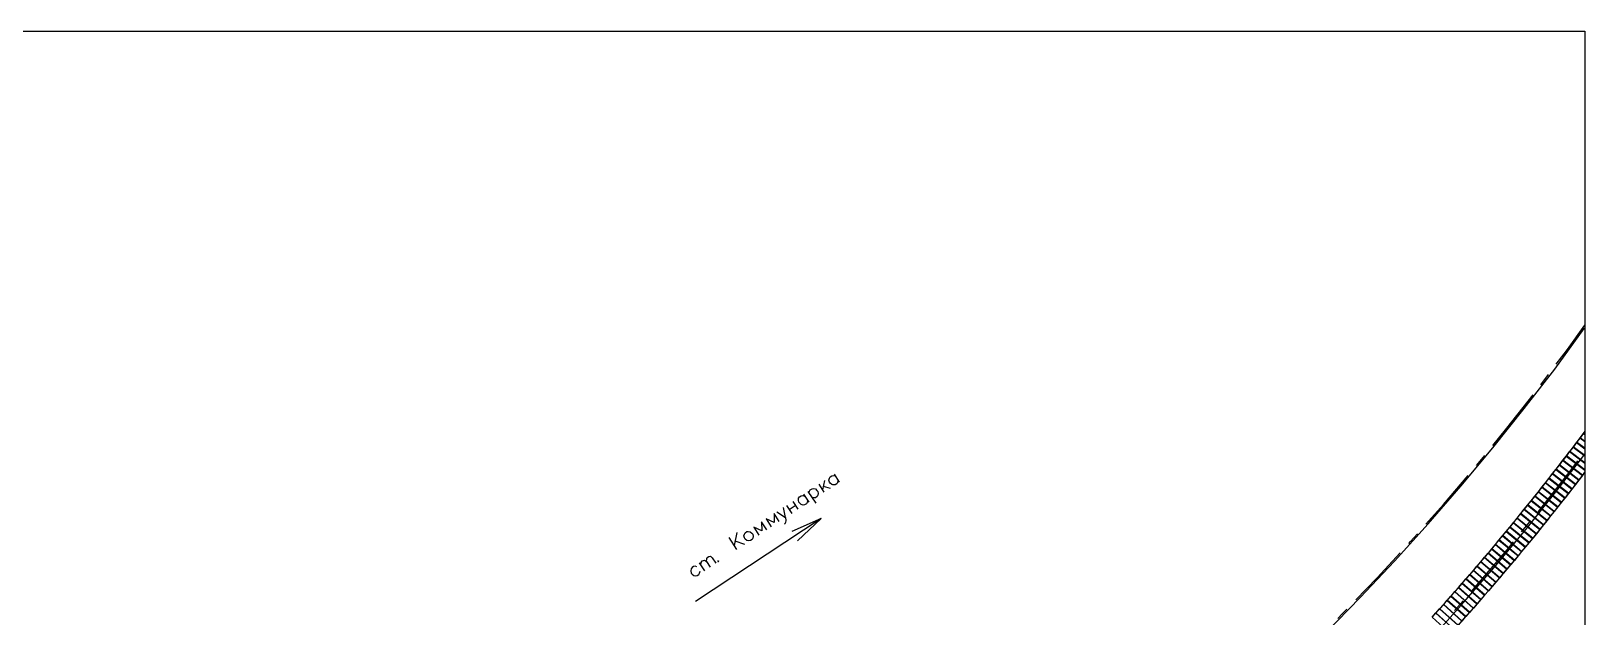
# Model space of a CAD drawing. Header units: millimetres. Extents: x 1 to 1188, y 1 to 840.
# Drawn here: x 802.7 to 1184.8, y 692.6 to 836.7 of the extents above; entities that cross this region are included whole.
import ezdxf

# ---------------------------------------------------------------- set-up
doc = ezdxf.new("R2010")
doc.units = ezdxf.units.MM
doc.layers.add('GEOMETRY', color=7, linetype='Continuous')

msp = doc.modelspace()

# ---------------------------------------------------------------- linework, layer by layer
at = {"layer": 'GEOMETRY'}
for points in [[(1184.79, 5.66), (20.83, 5.66), (20.83, 836.68), (1184.79, 836.68)], [(1177.61, 728.86), (1178.5, 729.94), (1183.27, 726.26), (1182.44, 725.18)], [(1177.68, 728.92), (1178.5, 730), (1183.33, 726.32), (1182.44, 725.24)], [(1178.5, 730), (1179.39, 731.15), (1184.16, 727.46), (1183.33, 726.32)], [(1178.5, 729.94), (1179.33, 731.08), (1184.16, 727.4), (1183.27, 726.26)], [(1175.08, 725.62), (1175.96, 726.7), (1180.73, 722.95), (1179.9, 721.88)], [(1175.08, 725.56), (1175.9, 726.64), (1180.66, 722.95), (1179.84, 721.81)], [(1175.9, 726.64), (1176.79, 727.78), (1181.55, 724.03), (1180.73, 722.95)], [(1175.96, 726.7), (1176.79, 727.84), (1181.62, 724.1), (1180.73, 723.02)], [(1176.79, 727.84), (1177.68, 728.92), (1182.44, 725.24), (1181.62, 724.1)], [(1176.79, 727.78), (1177.61, 728.86), (1182.44, 725.18), (1181.55, 724.03)], [(1171.58, 721.18), (1172.47, 722.26), (1177.23, 718.51), (1176.34, 717.43)], [(1171.65, 721.24), (1172.53, 722.32), (1177.23, 718.57), (1176.34, 717.43)], [(1172.47, 722.26), (1173.36, 723.4), (1178.06, 719.59), (1177.23, 718.51)], [(1172.53, 722.32), (1173.36, 723.4), (1178.12, 719.65), (1177.23, 718.57)], [(1173.36, 723.4), (1174.25, 724.54), (1179.01, 720.8), (1178.12, 719.65)], [(1173.36, 723.34), (1174.19, 724.48), (1178.95, 720.73), (1178.06, 719.59)], [(1174.19, 724.48), (1175.08, 725.56), (1179.84, 721.81), (1178.95, 720.73)], [(1174.25, 724.54), (1175.08, 725.62), (1179.84, 721.88), (1179.01, 720.8)], [(1168.98, 717.94), (1169.87, 719.02), (1174.57, 715.21), (1173.68, 714.13)], [(1169.04, 718), (1169.87, 719.08), (1174.63, 715.27), (1173.74, 714.19)], [(1169.87, 719.08), (1170.76, 720.16), (1175.52, 716.35), (1174.63, 715.27)], [(1169.87, 719.02), (1170.76, 720.1), (1175.46, 716.29), (1174.57, 715.21)], [(1170.69, 720.1), (1171.58, 721.18), (1176.34, 717.43), (1175.46, 716.29)], [(1170.76, 720.16), (1171.65, 721.24), (1176.34, 717.43), (1175.52, 716.35)], [(1165.42, 713.62), (1166.31, 714.7), (1171.01, 710.83), (1170.12, 709.75)], [(1165.49, 713.68), (1166.38, 714.76), (1171.07, 710.89), (1170.18, 709.81)], [(1166.31, 714.7), (1167.2, 715.78), (1171.9, 711.91), (1171.01, 710.83)], [(1166.38, 714.7), (1167.26, 715.84), (1171.96, 711.97), (1171.07, 710.89)], [(1167.2, 715.78), (1168.09, 716.86), (1172.79, 713.05), (1171.9, 711.91)], [(1167.26, 715.78), (1168.15, 716.92), (1172.85, 713.05), (1171.96, 711.97)], [(1168.09, 716.86), (1168.98, 717.94), (1173.68, 714.13), (1172.79, 713.05)], [(1168.15, 716.92), (1169.04, 718), (1173.74, 714.13), (1172.85, 713.05)], [(978.29, 713.3), (978.67, 713.62), (979.05, 713.62), (979.49, 713.56), (979.94, 713.24), (980.13, 712.92), (980.26, 712.41), (980.19, 711.97), (980, 711.65), (979.56, 711.4), (979.18, 711.33), (978.73, 711.4), (978.29, 711.72), (978.1, 712.03), (977.97, 712.54), (978.1, 712.98)], [(1162.76, 710.38), (1163.64, 711.46), (1168.34, 707.59), (1167.45, 706.51)], [(1162.82, 710.44), (1163.71, 711.53), (1168.34, 707.65), (1167.45, 706.57)], [(1163.64, 711.46), (1164.53, 712.54), (1169.23, 708.67), (1168.34, 707.59)], [(1163.71, 711.53), (1164.6, 712.6), (1169.23, 708.73), (1168.34, 707.65)], [(1164.53, 712.54), (1165.42, 713.62), (1170.12, 709.75), (1169.23, 708.67)], [(1164.6, 712.6), (1165.49, 713.68), (1170.18, 709.81), (1169.23, 708.73)], [(1159.2, 706.19), (1160.09, 707.27), (1164.72, 703.33), (1163.83, 702.25)], [(1159.2, 706.13), (1160.09, 707.21), (1164.72, 703.27), (1163.77, 702.19)], [(1160.09, 707.21), (1160.98, 708.29), (1165.61, 704.35), (1164.72, 703.27)], [(1160.09, 707.21), (1161.04, 708.29), (1165.61, 704.41), (1164.72, 703.33)], [(1160.98, 708.22), (1161.87, 709.3), (1166.5, 705.43), (1165.61, 704.35)], [(1161.04, 708.29), (1161.93, 709.37), (1166.57, 705.49), (1165.61, 704.41)], [(1161.87, 709.3), (1162.76, 710.38), (1167.39, 706.51), (1166.5, 705.43)], [(1161.93, 709.37), (1162.82, 710.44), (1167.45, 706.57), (1166.57, 705.49)], [(1156.47, 702.95), (1157.36, 704.03), (1161.93, 700.03), (1161.04, 699.02)], [(1156.47, 703.02), (1157.42, 704.03), (1161.99, 700.09), (1161.04, 699.02)], [(1157.36, 704.03), (1158.25, 705.05), (1162.88, 701.11), (1161.93, 700.09)], [(1157.42, 704.03), (1158.31, 705.11), (1162.88, 701.17), (1161.99, 700.09)], [(1158.25, 705.05), (1159.2, 706.13), (1163.77, 702.19), (1162.88, 701.11)], [(1158.31, 705.11), (1159.2, 706.19), (1163.83, 702.25), (1162.88, 701.17)], [(1152.79, 698.83), (1153.74, 699.84), (1158.31, 695.84), (1157.36, 694.76)], [(1152.79, 698.76), (1153.68, 699.78), (1158.25, 695.78), (1157.29, 694.76)], [(1153.68, 699.78), (1154.63, 700.86), (1159.2, 696.86), (1158.25, 695.84)], [(1153.74, 699.84), (1154.63, 700.92), (1159.2, 696.92), (1158.31, 695.84)], [(1154.63, 700.86), (1155.52, 701.94), (1160.09, 697.94), (1159.2, 696.86)], [(1154.63, 700.92), (1155.58, 701.94), (1160.15, 697.94), (1159.2, 696.92)], [(1155.52, 701.87), (1156.47, 702.95), (1161.04, 699.02), (1160.09, 697.94)], [(1155.58, 701.94), (1156.47, 703.02), (1161.04, 699.02), (1160.15, 698)], [(1149.04, 694.57), (1149.99, 695.65), (1154.5, 691.59), (1153.55, 690.57)], [(1149.1, 694.63), (1150.06, 695.65), (1154.56, 691.65), (1153.61, 690.57)], [(1149.99, 695.65), (1150.94, 696.67), (1155.45, 692.67), (1154.5, 691.59)], [(1150.06, 695.65), (1150.94, 696.73), (1155.45, 692.67), (1154.56, 691.65)], [(1150.94, 696.67), (1151.83, 697.74), (1156.41, 693.68), (1155.45, 692.67)], [(1150.94, 696.73), (1151.9, 697.74), (1156.41, 693.74), (1155.52, 692.67)], [(1151.83, 697.68), (1152.79, 698.76), (1157.29, 694.76), (1156.41, 693.68)], [(1151.9, 697.74), (1152.79, 698.83), (1157.36, 694.76), (1156.41, 693.74)], [(1147.2, 692.54), (1148.15, 693.62), (1152.66, 689.55), (1151.71, 688.47)], [(1147.2, 692.54), (1148.15, 693.55), (1152.66, 689.49), (1151.71, 688.47)], [(1148.15, 693.62), (1149.1, 694.63), (1153.61, 690.57), (1152.66, 689.55)], [(1148.15, 693.55), (1149.04, 694.57), (1153.55, 690.57), (1152.66, 689.49)]]:
    msp.add_lwpolyline(points, close=True, dxfattribs=at)
for points in [[(1177.74, 754.77), (1180.47, 758.39), (1184.73, 764.36)], [(1120.97, 688.6), (1129.54, 697.36), (1137.99, 706.32), (1146.25, 715.46), (1154.31, 724.73), (1162.18, 734.19), (1169.87, 743.85), (1177.36, 753.56), (1184.6, 763.53), (1184.73, 763.72)], [(1173.93, 749.69), (1175.84, 752.23)], [(1162.12, 734.77), (1165.61, 739.02), (1172.03, 747.21)], [(1184.73, 738.32), (1184.35, 737.75), (1184.73, 737.43), (1184.35, 737.75), (1183.52, 736.61), (1184.73, 735.72), (1183.52, 736.67), (1182.69, 735.53), (1184.73, 733.94), (1182.69, 735.53), (1181.87, 734.38), (1184.73, 732.23), (1181.87, 734.38), (1180.98, 733.31), (1184.73, 730.45), (1180.98, 733.31), (1180.15, 732.16), (1184.73, 728.67), (1180.15, 732.16), (1179.33, 731.08), (1184.16, 727.4), (1184.73, 728.23)], [(1184.73, 738.32), (1184.41, 737.81), (1184.73, 737.56), (1184.41, 737.81), (1183.58, 736.67), (1184.73, 735.78), (1183.58, 736.67), (1182.76, 735.59), (1184.73, 734.07), (1182.76, 735.59), (1181.87, 734.45), (1184.73, 732.29), (1181.87, 734.45), (1181.04, 733.37), (1184.73, 730.58)], [(1146.12, 686.32), (1154.37, 695.46), (1162.44, 704.73), (1170.31, 714.19), (1178, 723.78), (1184.73, 732.67)], [(1158.12, 729.88), (1160.15, 732.29)], [(1173.3, 718.45), (1173.36, 718.57), (1180.92, 728.16), (1183.01, 730.96)], [(1173.3, 718.45), (1173.36, 718.57), (1180.92, 728.16), (1183.01, 730.96)], [(1179.33, 731.08), (1184.16, 727.4)], [(1184.73, 728.23), (1184.16, 727.46), (1179.39, 731.15), (1180.22, 732.23), (1184.73, 728.8), (1180.22, 732.23), (1181.04, 733.37), (1184.73, 730.51)], [(1179.39, 731.15), (1184.16, 727.46)], [(997.78, 726.13), (997.28, 723.84)], [(1001.15, 726.19), (1001.02, 725.68), (1000.83, 725.37), (1000.45, 725.11), (1000.07, 725.05), (999.81, 725.11), (999.62, 725.18), (999.18, 725.49), (998.99, 725.75), (998.86, 726.26), (998.99, 726.76), (999.18, 727.08), (999.56, 727.34), (999.94, 727.4), (1000.39, 727.27)], [(1000.13, 727.72), (1001.4, 725.75)], [(1145.67, 715.4), (1149.99, 720.29), (1156.09, 727.4)], [(993.66, 721.24), (993.53, 720.73), (993.34, 720.41), (992.89, 720.16), (992.58, 720.1), (992.32, 720.16), (992.07, 720.22), (991.69, 720.54), (991.5, 720.8), (991.37, 721.3), (991.43, 721.81), (991.62, 722.13), (992.07, 722.38), (992.45, 722.45), (992.89, 722.32)], [(992.64, 722.76), (993.91, 720.8)], [(993.72, 723.46), (995.62, 720.54)], [(994.04, 723.08), (994.1, 723.53), (994.29, 723.84), (994.73, 724.1), (995.05, 724.16), (995.56, 724.1), (995.94, 723.72), (996.13, 723.46), (996.26, 722.95), (996.19, 722.51), (996, 722.19), (995.56, 721.88), (995.18, 721.88), (994.73, 721.94)], [(996.39, 725.24), (997.66, 723.27)], [(997.47, 724.73), (999.18, 724.29)], [(986.1, 718.45), (988.19, 717.05), (987.75, 719.53)], [(988.45, 720.03), (989.72, 718.07)], [(989.08, 719.02), (990.61, 720.03)], [(989.97, 720.99), (991.24, 719.08)], [(1170.69, 720.1), (1175.46, 716.29)], [(1170.76, 720.16), (1175.52, 716.35)], [(991.18, 711.33), (996.96, 716.79), (966.03, 696.41)], [(983.62, 714), (982.29, 715.97), (982.35, 713.81), (980.38, 714.7), (981.65, 712.73)], [(986.67, 716.03), (985.4, 718), (985.4, 715.84), (983.43, 716.73), (984.7, 714.76)], [(988.19, 717.05), (988.26, 716.29), (988.19, 715.84), (988, 715.53), (987.88, 715.4)], [(996.96, 716.79), (989.72, 713.62)], [(1169.23, 713.49), (1171.26, 715.97)], [(1169.23, 713.49), (1171.26, 715.97)], [(974.29, 712.1), (976.19, 709.18)], [(976.26, 713.37), (975.56, 710.13)], [(978.16, 710.44), (975.81, 711.27)], [(1141.48, 710.7), (1141.93, 711.14), (1143.58, 713.05)], [(1156.98, 698.95), (1157.74, 699.84), (1165.68, 709.11), (1167.26, 711.08)], [(1156.98, 698.95), (1157.74, 699.84), (1165.68, 709.11), (1167.26, 711.08)], [(968.76, 706.25), (968.89, 706.95), (969.08, 707.27), (969.33, 707.46), (969.72, 707.52), (970.16, 707.14), (971.05, 705.81)], [(1128.47, 696.79), (1133.67, 702.19), (1139.32, 708.35)], [(1161.87, 709.3), (1166.5, 705.43)], [(1161.93, 709.37), (1166.57, 705.49)], [(966.41, 704.92), (965.97, 705.05), (965.59, 704.98), (965.21, 704.73), (965.02, 704.41), (964.89, 703.9), (965.02, 703.4), (965.21, 703.14), (965.65, 702.83), (966.1, 702.7), (966.48, 702.76), (966.86, 703.02), (967.05, 703.33), (967.18, 703.84)], [(966.98, 705.87), (968.26, 703.97)], [(967.37, 705.37), (967.49, 706), (967.68, 706.38), (968, 706.51), (968.32, 706.57), (968.76, 706.25), (969.65, 704.86)], [(971.56, 706.51), (971.56, 706.25), (971.75, 706.25), (971.81, 706.44)], [(1152.72, 694.19), (1154.88, 696.6)], [(1152.72, 694.19), (1154.88, 696.6)], [(1152.79, 698.83), (1157.36, 694.76)], [(1152.79, 698.76), (1157.29, 694.76)], [(1124.02, 692.22), (1125.16, 693.43), (1126.24, 694.51)]]:
    msp.add_lwpolyline(points, dxfattribs=at)

doc.saveas('drawing.dxf')
